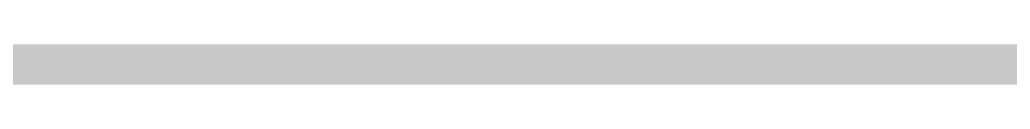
# Model space of a CAD drawing. Extents: x 1725663 to 4653551, y -550461 to 248782.
# Drawn here: x 2427786 to 2429993, y -296673 to -296583 of the extents above; entities that cross this region are included whole.
import ezdxf
from ezdxf.enums import TextEntityAlignment as Align

# ---------------------------------------------------------------- set-up
doc = ezdxf.new("R2010")
doc.units = 0
doc.header["$LTSCALE"] = 1000
doc.layers.add('0-底图', color=7, linetype='Continuous')
doc.layers.add('BTTK', color=7, linetype='Continuous')
doc.styles.add('HZ(TK)', font='geniso.shx', dxfattribs={"width": 0.9, "bigfont": 'hztxt.shx'})

# ---------------------------------------------------------------- blocks, each defined once
blk = doc.blocks.new('vhtemplate_2020年新竖式图框_A0')
at = {"layer": 'BTTK', "const_width": 0.6}
blk.add_lwpolyline([(1179, 761), (1109, 761)], dxfattribs=at)
at = {"layer": 'BTTK', "color": 4, "style": 'HZ(TK)', "width": 0.9}
for tag, p in [('合作单位', (1144, 743.5)), ('建设单位', (1144, 209.5)), ('工程名称', (1144, 176.5)), ('子项名称', (1154, 160)), ('图纸名称', (1144, 141))]:
    blk.add_attdef(tag, text='', height=3.5, dxfattribs=at).set_placement(p, align=Align.MIDDLE_CENTER)
for tag, p in [('注册证书号', (1156.5, 309.006)), ('注册印章号', (1156.5, 301.006)), ('设计号', (1154, 193)), ('图别', (1137.75, 34)), ('图号', (1170.25, 34)), ('版本号', (1137.75, 26)), ('日期', (1170.25, 26))]:
    blk.add_attdef(tag, text='', height=3.5, dxfattribs=at).set_placement(p, align=Align.MIDDLE)

msp = doc.modelspace()

# ---------------------------------------------------------------- block references
at = {"layer": '0-底图', "xscale": 150, "yscale": 150, "zscale": 150}
msp.add_blockref('vhtemplate_2020年新竖式图框_A0', (2257784.5, -410777.7), dxfattribs=at)

doc.saveas('drawing.dxf')
